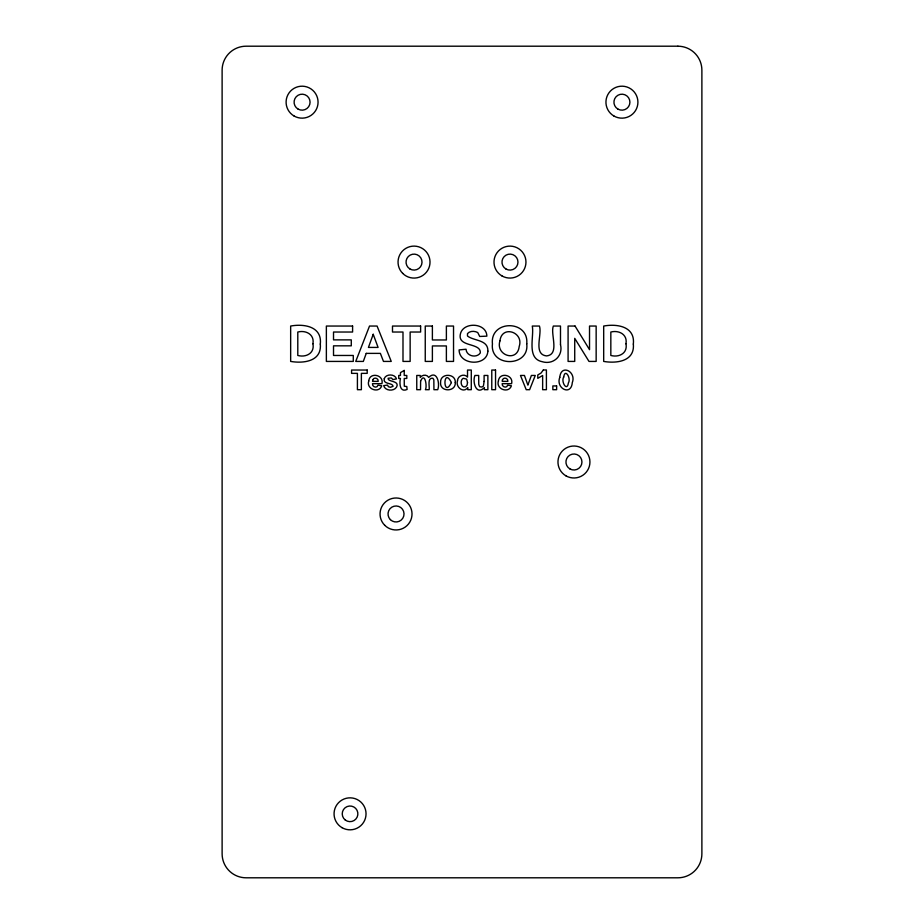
<?xml version="1.0" encoding="UTF-8"?>
<svg xmlns="http://www.w3.org/2000/svg" width="924" height="924" viewBox="0 0 924 924"><rect width="100%" height="100%" fill="white"/><g stroke="black" fill="none" stroke-linecap="round" stroke-linejoin="round"><path stroke-width="1.39" d="M560.487 344.629C563.351 355.879 553.303 365.049 542.353 361.734C526.172 358.639 534.384 336.579 532.282 326.045L539.42 326.045C542.388 334.153 532.871 354.493 546.592 355.913C560.071 354.481 550.103 333.968 553.349 326.045L560.487 326.045L560.487 344.629M484.107 381.462L483.425 386.024L481.97 387.017L479.66 386.752L478.748 384.43L478.69 375.456L474.924 375.456C472.222 381.889 476.172 395.922 484.372 387.572L484.372 389.697L487.872 389.697L487.872 375.456L484.107 375.456L484.107 381.462M563.698 377.05C560.764 381.589 567.036 392.226 568.387 382.963C571.321 378.424 565.026 367.764 563.698 377.05M420.605 381.023L420.536 389.697L416.759 389.697L416.759 375.456L420.235 375.456L420.235 377.408C422.164 374.647 426.992 374.208 428.701 377.408C436.96 369.369 440.171 383.691 437.71 389.697L433.933 389.697L433.841 379.822L432.882 378.228C426.98 377.327 429.776 386.786 429.14 389.697L425.375 389.697C427.327 386.648 424.971 371.413 420.605 381.023M559.782 377.385C555.439 388.23 571.171 396.488 572.303 382.594C576.564 371.737 560.972 363.513 559.782 377.385M312.924 343.751C314.853 353.199 306.017 357.738 297.794 355.463L297.794 332.028C305.879 329.891 314.691 334.523 312.924 343.751M625.964 343.751C627.881 353.199 619.045 357.738 610.833 355.463L610.833 332.028C618.918 329.891 627.731 334.523 625.964 343.751M499.965 340.841C495.218 355.359 517.394 362.809 519.196 346.5C524.116 331.935 501.744 324.751 499.965 340.841M457.496 380.827C455.324 386.89 463.455 393.693 467.787 387.606L467.787 389.697L471.286 389.697L471.286 370.039L467.521 370.039L467.521 377.119C464.379 373.053 457.507 375.849 457.496 380.827M320.316 344.075C321.887 361.399 303.603 363.663 290.656 361.423L290.656 326.045C304.042 323.573 322.257 326.426 320.316 344.075M633.344 344.075C634.927 361.399 616.631 363.663 603.684 361.423L603.684 326.045C617.07 323.573 635.285 326.426 633.344 344.075M368.745 381.011C365.973 389.143 379.036 393.855 381.728 385.793L377.974 385.169C377.246 388.738 371.933 386.948 372.488 383.668L381.935 383.668C384.176 374.682 369.565 371.737 368.745 381.011M498.417 381.011C495.657 389.143 508.708 393.855 511.411 385.793L507.657 385.169C506.918 388.738 501.605 386.948 502.171 383.668L511.607 383.668C513.848 374.682 499.249 371.737 498.417 381.011M526.749 343.774C529.66 367.394 489.708 367.567 492.434 343.947C489.778 319.692 529.082 319.612 526.749 343.774M455.278 382.536C456.017 392.238 439.547 392.284 440.586 382.374C440.101 372.811 455.982 373.111 455.278 382.536M384.292 378.621C382.663 384.707 392.654 382.409 393.07 386.324L390.494 387.295L388.438 386.729L387.456 385.065L383.679 385.631C385.089 391.025 393.878 391.614 396.569 387.064C400.011 380.365 387.502 382.201 388.126 378.262L391.302 377.962L392.943 379.568L396.488 378.909C395.091 373.77 385.874 373.654 384.292 378.621M467.532 382.628L467.024 385.32L465.615 386.763C460.868 388.473 459.644 380.203 463.155 378.286L466.655 379.106L467.532 382.628M451.409 382.548C442.896 399.676 442.746 365.546 451.409 382.548M372.753 379.983L372.557 381.358L378.193 381.358C378.678 378.078 373.723 376.703 372.753 379.983M502.425 379.983L502.24 381.358L507.865 381.358C508.35 378.078 503.407 376.703 502.425 379.983M487.872 351.12C487.075 366.632 459.193 365.5 459.101 349.907L466.054 349.237C466.366 356.225 476.611 358.431 480.295 352.968C481.173 341.926 455.763 347.909 460.764 332.698C464.887 321.517 486.705 323.146 486.856 336.151L479.718 336.463L477.743 332.548C474.67 330.815 469.923 330.757 467.498 333.587L467.475 335.989C473.885 341.164 488.299 339.443 487.872 351.12M528.285 383.934L527.893 385.158L524.439 375.456L520.478 375.456L526.218 389.697L529.614 389.697L535.273 375.456L531.392 375.456L528.285 383.934M366.239 353.384L363.317 361.423L355.74 361.423L369.519 326.045L377.073 326.045L391.245 361.423L383.472 361.423L380.376 353.384L366.239 353.384M373.215 334.292L368.433 347.424L378.089 347.424L373.215 334.292M543.358 369.958L540.979 373.111L537.78 374.936L537.78 378.355L542.642 375.502L542.642 389.697L546.407 389.697L546.407 369.958L543.358 369.958M404.227 370.432L400.45 372.626L400.45 375.456L398.718 375.456L398.718 378.459L400.45 378.459C399.272 383.206 399.769 392.896 407.114 389.454L406.791 386.532L404.296 386.232L404.227 378.459L406.803 378.459L406.803 375.456L404.227 375.456L404.227 370.432M677.893 46.2L246.107 46.2A23.989 23.989 0 0 0 222.118 70.189L222.118 853.811A23.989 23.989 0 0 0 246.107 877.8L677.893 877.8A23.989 23.989 0 0 0 701.882 853.811L701.882 70.189A23.989 23.989 0 0 0 677.893 46.2M352.598 326.045L326.368 326.045L326.368 361.423L353.28 361.423L353.28 355.463L333.518 355.463L333.518 345.83L351.282 345.83L351.282 339.87L333.518 339.87L333.518 332.028L352.598 332.028L352.598 326.045M420.616 326.045L392.492 326.045L392.492 332.028L402.991 332.028L402.991 361.423L410.141 361.423L410.141 332.028L420.616 332.028L420.616 326.045M432.386 326.045L425.248 326.045L425.248 361.423L432.386 361.423L432.386 345.946L446.384 345.946L446.384 361.423L453.534 361.423L453.534 326.045L446.384 326.045L446.384 339.963L432.386 339.963L432.386 326.045M575.04 326.045L568.087 326.045L568.087 361.423L574.728 361.423L574.728 338.346L588.992 361.423L596.153 361.423L596.153 326.045L589.524 326.045L589.524 349.665L575.04 326.045M367.198 370.039L351.582 370.039L351.582 373.365L357.415 373.365L357.415 389.697L361.376 389.697L361.376 373.365L367.198 373.365L367.198 370.039M495.541 370.039L491.776 370.039L491.776 389.697L495.541 389.697L495.541 370.039M556.618 385.932L552.852 385.932L552.852 389.697L556.618 389.697L556.618 385.932M342.053 827.685A15.997 15.997 0 0 0 366.043 813.836A15.997 15.997 0 0 0 342.053 799.976A15.997 15.997 0 0 0 342.053 827.685M384.719 525.282A15.997 15.997 0 0 0 411.48 518.11A15.997 15.997 0 0 0 391.892 498.533A15.997 15.997 0 0 0 384.719 525.282M565.95 475.848A15.997 15.997 0 0 0 589.939 462A15.997 15.997 0 0 0 565.95 448.152A15.997 15.997 0 0 0 565.95 475.848M294.086 116.02A15.997 15.997 0 0 0 318.064 102.171A15.997 15.997 0 0 0 294.086 88.323A15.997 15.997 0 0 0 294.086 116.02M613.929 116.02A15.997 15.997 0 0 0 637.918 102.171A15.997 15.997 0 0 0 613.929 88.323A15.997 15.997 0 0 0 613.929 116.02M501.986 275.941A15.997 15.997 0 0 0 525.964 262.093A15.997 15.997 0 0 0 501.986 248.244A15.997 15.997 0 0 0 501.986 275.941M402.714 273.4A15.997 15.997 0 0 0 429.475 266.239A15.997 15.997 0 0 0 409.886 246.65A15.997 15.997 0 0 0 402.714 273.4M345.276 820.027A7.831 7.831 0 0 0 357.807 814.864A7.831 7.831 0 0 0 347.066 806.594A7.831 7.831 0 0 0 345.276 820.027M390.378 519.635A7.993 7.993 0 0 0 403.753 516.042A7.993 7.993 0 0 0 393.959 506.248A7.993 7.993 0 0 0 390.378 519.635M569.946 468.93A7.993 7.993 0 0 0 581.947 462A7.993 7.993 0 0 0 569.946 455.07A7.993 7.993 0 0 0 569.946 468.93M409.863 268.919A7.993 7.993 0 0 0 422.014 262.289A7.993 7.993 0 0 0 410.198 255.082A7.993 7.993 0 0 0 409.863 268.919M505.982 269.023A7.993 7.993 0 0 0 517.971 262.093A7.993 7.993 0 0 0 505.982 255.174A7.993 7.993 0 0 0 505.982 269.023M617.925 109.101A7.993 7.993 0 0 0 629.914 102.171A7.993 7.993 0 0 0 617.925 95.253A7.993 7.993 0 0 0 617.925 109.101M298.082 109.101A7.993 7.993 0 0 0 310.071 102.171A7.993 7.993 0 0 0 298.082 95.253A7.993 7.993 0 0 0 298.082 109.101"/></g></svg>
